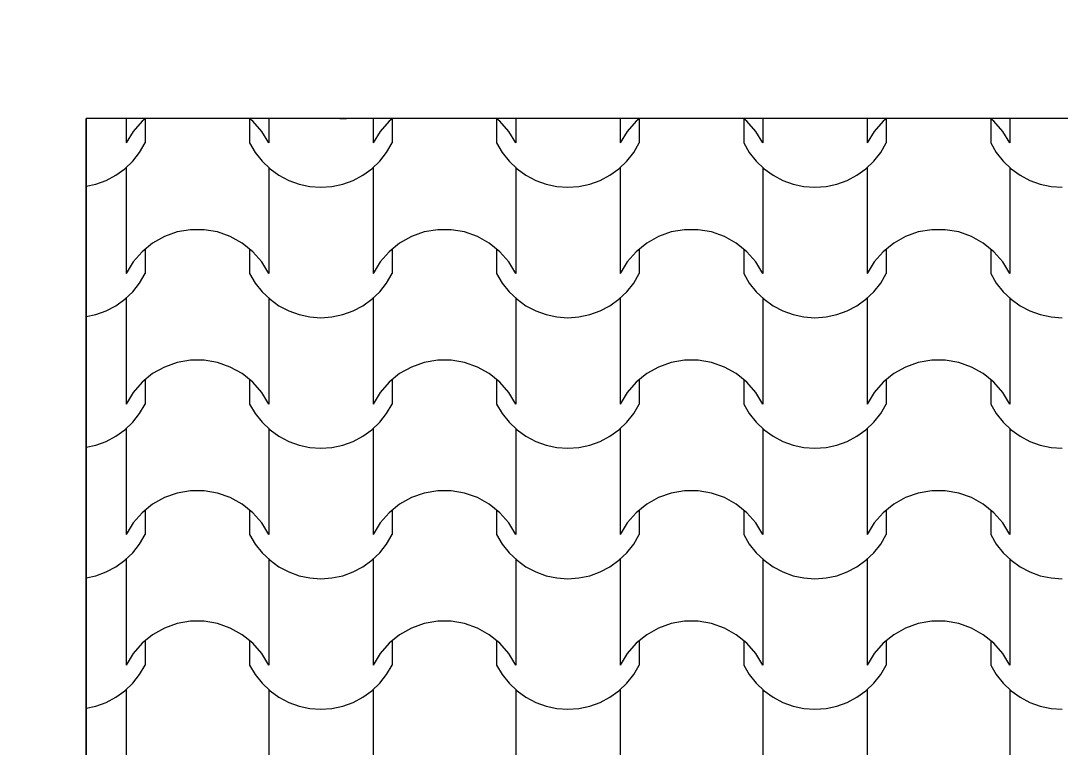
# Model space of a CAD drawing. Header units: millimetres. Extents: x 318905 to 439572, y -5133 to 105868.
# Drawn here: x 353974 to 355171, y 6910 to 7747 of the extents above; entities that cross this region are included whole.
import ezdxf

# ---------------------------------------------------------------- set-up
doc = ezdxf.new("R2010")
doc.units = ezdxf.units.MM
doc.header["$MEASUREMENT"] = 0
doc.linetypes.add('AStair_dashed', pattern=[1800, 800, -1000])
for name, color, linetype, lineweight in [('0_Stylo_No__98', 154, 'Continuous', 0), ('2D -  Dessin général_Stylo_No__1', 7, 'Continuous', 5), ('OMBRES_Stylo_No__1', 7, 'Continuous', 5)]:
    doc.layers.add(name, color=color, linetype=linetype, lineweight=lineweight)
doc.layers.add('2D -  Dessin général_Stylo_No__81', color=7, linetype='Continuous', lineweight=13, true_color=0x6a6a6a)
doc.layers.add('OMBRES_Stylo_No__82', color=7, linetype='Continuous', lineweight=13, true_color=0xaaaaaa)
doc.styles.add('STYLE_GENERE_3', font='')
doc.styles.get('STYLE_GENERE_3').set_extended_font_data('Arial')
doc.dimstyles.new('STYLE_GENERE__1', dxfattribs={"dimtxt": 200, "dimasz": 142.5, "dimexe": 0.18, "dimexo": 500, "dimgap": 0.09, "dimtad": 0, "dimtih": 1, "dimtoh": 1, "dimlfac": 0.001, "dimzin": 0, "dimdsep": 46, "dimtxsty": 'STYLE_GENERE_3', "dimblk": 'ARROWHEAD_6', "dimblk1": 'ARROWHEAD_6', "dimblk2": 'ARROWHEAD_6', "dimcen": 0.09, "dimclrd": 154, "dimclre": 154, "dimclrt": 154, "dimazin": 0, "dimtfac": 1, "dimtdec": 4, "dimtmove": 0, "dimatfit": 3, "dimfxl": 0, "dimtolj": 1, "dimtzin": 0, "dimarcsym": 0})

# ---------------------------------------------------------------- blocks, each defined once
blk = doc.blocks.new('*X105')
at = {"layer": 'OMBRES_Stylo_No__82', "linetype": 'Continuous'}
for p, q in [((354095.5, 7634.5), (354095.5, 7606.2)), ((354113.9, 7631.3), (354103.6, 7619.5)), ((354117.9, 7634.5), (354113.9, 7631.3)), ((354117.5, 7634.2), (354117.5, 7606.2)), ((354241.3, 7631.3), (354237.3, 7634.5)), ((354237.7, 7634.2), (354237.7, 7606.2)), ((354251.6, 7619.5), (354241.3, 7631.3)), ((354259.7, 7634.5), (354259.7, 7606.2)), ((354380, 7634.5), (354380, 7606.2)), ((354398.4, 7631.3), (354388.1, 7619.5)), ((354402.3, 7634.5), (354398.4, 7631.3)), ((354402, 7634.2), (354402, 7606.2)), ((354525.8, 7631.3), (354521.8, 7634.5)), ((354522.2, 7634.2), (354522.2, 7606.2)), ((354536.1, 7619.5), (354525.8, 7631.3)), ((354544.2, 7634.5), (354544.2, 7606.2)), ((354664.4, 7634.5), (354664.4, 7606.2)), ((354682.9, 7631.3), (354672.6, 7619.5)), ((354686.8, 7634.5), (354682.9, 7631.3)), ((354686.4, 7634.2), (354686.4, 7606.2)), ((354810.3, 7631.3), (354806.3, 7634.5)), ((354806.7, 7634.2), (354806.7, 7606.2)), ((354820.5, 7619.5), (354810.3, 7631.3)), ((354828.7, 7634.5), (354828.7, 7606.2)), ((354948.9, 7634.5), (354948.9, 7606.2)), ((354967.3, 7631.3), (354957.1, 7619.5)), ((354971.3, 7634.5), (354967.3, 7631.3)), ((354970.9, 7634.2), (354970.9, 7606.2)), ((355094.7, 7631.3), (355090.8, 7634.5)), ((355091.2, 7634.2), (355091.2, 7606.2)), ((355105, 7619.5), (355094.7, 7631.3)), ((355113.2, 7634.5), (355113.2, 7606.2)), ((354103.6, 7619.5), (354095.5, 7606.2)), ((354259.7, 7606.2), (354251.6, 7619.5)), ((354388.1, 7619.5), (354380, 7606.2)), ((354544.2, 7606.2), (354536.1, 7619.5)), ((354672.6, 7619.5), (354664.4, 7606.2)), ((354828.7, 7606.2), (354820.5, 7619.5)), ((354957.1, 7619.5), (354948.9, 7606.2)), ((355113.2, 7606.2), (355105, 7619.5)), ((354111, 7595.2), (354117.5, 7606.2)), ((354237.7, 7606.2), (354244.2, 7595.2)), ((354395.5, 7595.2), (354402, 7606.2)), ((354522.2, 7606.2), (354528.6, 7595.2)), ((354680, 7595.2), (354686.4, 7606.2)), ((354806.7, 7606.2), (354813.1, 7595.2)), ((354964.5, 7595.2), (354970.9, 7606.2)), ((355091.2, 7606.2), (355097.6, 7595.2)), ((354103.2, 7585.3), (354111, 7595.2)), ((354244.2, 7595.2), (354252, 7585.3)), ((354387.6, 7585.3), (354395.5, 7595.2)), ((354528.6, 7595.2), (354536.5, 7585.3)), ((354672.1, 7585.3), (354680, 7595.2)), ((354813.1, 7595.2), (354821, 7585.3)), ((354956.6, 7585.3), (354964.5, 7595.2)), ((355097.6, 7595.2), (355105.5, 7585.3)), ((354094, 7576.5), (354103.2, 7585.3)), ((354095.5, 7577.8), (354095.5, 7516.8)), ((354252, 7585.3), (354261.2, 7576.5)), ((354259.7, 7577.8), (354259.7, 7516.8)), ((354378.4, 7576.5), (354387.6, 7585.3)), ((354380, 7577.8), (354380, 7516.8)), ((354536.5, 7585.3), (354545.7, 7576.5)), ((354544.2, 7577.8), (354544.2, 7516.8)), ((354662.9, 7576.5), (354672.1, 7585.3)), ((354664.4, 7577.8), (354664.4, 7516.8)), ((354821, 7585.3), (354830.2, 7576.5)), ((354828.7, 7577.8), (354828.7, 7516.8)), ((354947.4, 7576.5), (354956.6, 7585.3)), ((354948.9, 7577.8), (354948.9, 7516.8)), ((355105.5, 7585.3), (355114.7, 7576.5)), ((355113.2, 7577.8), (355113.2, 7516.8)), ((354072.4, 7563.1), (354083.7, 7569.1)), ((354083.7, 7569.1), (354094, 7576.5)), ((354261.2, 7576.5), (354271.5, 7569.1)), ((354271.5, 7569.1), (354282.8, 7563.1)), ((354356.9, 7563.1), (354368.1, 7569.1)), ((354368.1, 7569.1), (354378.4, 7576.5)), ((354545.7, 7576.5), (354556, 7569.1)), ((354556, 7569.1), (354567.3, 7563.1)), ((354641.4, 7563.1), (354652.6, 7569.1)), ((354652.6, 7569.1), (354662.9, 7576.5)), ((354830.2, 7576.5), (354840.5, 7569.1)), ((354840.5, 7569.1), (354851.7, 7563.1)), ((354925.9, 7563.1), (354937.1, 7569.1)), ((354937.1, 7569.1), (354947.4, 7576.5)), ((355114.7, 7576.5), (355125, 7569.1)), ((355125, 7569.1), (355136.2, 7563.1)), ((354049.4, 7556.5), (354060.5, 7558.8)), ((354060.5, 7558.8), (354072.4, 7563.1)), ((354282.8, 7563.1), (354294.7, 7558.8)), ((354294.7, 7558.8), (354307.2, 7556.2)), ((354307.2, 7556.2), (354319.8, 7555.3)), ((354319.8, 7555.3), (354332.5, 7556.2)), ((354332.5, 7556.2), (354344.9, 7558.8)), ((354344.9, 7558.8), (354356.9, 7563.1)), ((354567.3, 7563.1), (354579.2, 7558.8)), ((354579.2, 7558.8), (354591.6, 7556.2)), ((354591.6, 7556.2), (354604.3, 7555.3)), ((354604.3, 7555.3), (354617, 7556.2)), ((354617, 7556.2), (354629.4, 7558.8)), ((354629.4, 7558.8), (354641.4, 7563.1)), ((354851.7, 7563.1), (354863.7, 7558.8)), ((354863.7, 7558.8), (354876.1, 7556.2)), ((354876.1, 7556.2), (354888.8, 7555.3)), ((354888.8, 7555.3), (354901.5, 7556.2)), ((354901.5, 7556.2), (354913.9, 7558.8)), ((354913.9, 7558.8), (354925.9, 7563.1)), ((355136.2, 7563.1), (355148.2, 7558.8)), ((355148.2, 7558.8), (355160.6, 7556.2)), ((355160.6, 7556.2), (355173.3, 7555.3)), ((354095.5, 7516.8), (354095.5, 7455.8)), ((354169.8, 7506.3), (354154.4, 7503.7)), ((354177.6, 7506.3), (354169.8, 7506.3)), ((354185.4, 7506.3), (354177.6, 7506.3)), ((354200.8, 7503.7), (354185.4, 7506.3)), ((354259.7, 7516.8), (354259.7, 7455.8)), ((354380, 7516.8), (354380, 7455.8)), ((354454.3, 7506.3), (354438.9, 7503.7)), ((354462.1, 7506.3), (354454.3, 7506.3)), ((354469.9, 7506.3), (354462.1, 7506.3)), ((354485.3, 7503.7), (354469.9, 7506.3)), ((354544.2, 7516.8), (354544.2, 7455.8)), ((354664.4, 7516.8), (354664.4, 7455.8)), ((354738.7, 7506.3), (354723.3, 7503.7)), ((354746.6, 7506.3), (354738.7, 7506.3)), ((354754.4, 7506.3), (354746.6, 7506.3)), ((354769.8, 7503.7), (354754.4, 7506.3)), ((354828.7, 7516.8), (354828.7, 7455.8)), ((354948.9, 7516.8), (354948.9, 7455.8)), ((355023.2, 7506.3), (355007.8, 7503.7)), ((355031, 7506.3), (355023.2, 7506.3)), ((355038.9, 7506.3), (355031, 7506.3)), ((355054.3, 7503.7), (355038.9, 7506.3)), ((355113.2, 7516.8), (355113.2, 7455.8)), ((354139.7, 7498.5), (354126, 7490.8)), ((354154.4, 7503.7), (354139.7, 7498.5)), ((354215.5, 7498.5), (354200.8, 7503.7)), ((354229.2, 7490.8), (354215.5, 7498.5)), ((354424.1, 7498.5), (354410.5, 7490.8)), ((354438.9, 7503.7), (354424.1, 7498.5)), ((354500, 7498.5), (354485.3, 7503.7)), ((354513.7, 7490.8), (354500, 7498.5)), ((354708.6, 7498.5), (354695, 7490.8)), ((354723.3, 7503.7), (354708.6, 7498.5)), ((354784.5, 7498.5), (354769.8, 7503.7)), ((354798.1, 7490.8), (354784.5, 7498.5)), ((354993.1, 7498.5), (354979.5, 7490.8)), ((355007.8, 7503.7), (354993.1, 7498.5)), ((355069, 7498.5), (355054.3, 7503.7)), ((355082.6, 7490.8), (355069, 7498.5)), ((354126, 7490.8), (354113.9, 7481)), ((354117.5, 7483.9), (354117.5, 7455.8)), ((354241.3, 7481), (354229.2, 7490.8)), ((354237.7, 7483.9), (354237.7, 7455.8)), ((354410.5, 7490.8), (354398.4, 7481)), ((354402, 7483.9), (354402, 7455.8)), ((354525.8, 7481), (354513.7, 7490.8)), ((354522.2, 7483.9), (354522.2, 7455.8)), ((354695, 7490.8), (354682.9, 7481)), ((354686.4, 7483.9), (354686.4, 7455.8)), ((354810.3, 7481), (354798.1, 7490.8)), ((354806.7, 7483.9), (354806.7, 7455.8)), ((354979.5, 7490.8), (354967.3, 7481)), ((354970.9, 7483.9), (354970.9, 7455.8)), ((355094.7, 7481), (355082.6, 7490.8)), ((355091.2, 7483.9), (355091.2, 7455.8)), ((354113.9, 7481), (354103.6, 7469.2)), ((354251.6, 7469.2), (354241.3, 7481)), ((354398.4, 7481), (354388.1, 7469.2)), ((354536.1, 7469.2), (354525.8, 7481)), ((354682.9, 7481), (354672.6, 7469.2)), ((354820.5, 7469.2), (354810.3, 7481)), ((354967.3, 7481), (354957.1, 7469.2)), ((355105, 7469.2), (355094.7, 7481)), ((354103.6, 7469.2), (354095.5, 7455.8)), ((354259.7, 7455.8), (354251.6, 7469.2)), ((354388.1, 7469.2), (354380, 7455.8)), ((354544.2, 7455.8), (354536.1, 7469.2)), ((354672.6, 7469.2), (354664.4, 7455.8)), ((354828.7, 7455.8), (354820.5, 7469.2)), ((354957.1, 7469.2), (354948.9, 7455.8)), ((355113.2, 7455.8), (355105, 7469.2)), ((354111, 7444.9), (354117.5, 7455.8)), ((354237.7, 7455.8), (354244.2, 7444.9)), ((354395.5, 7444.9), (354402, 7455.8)), ((354522.2, 7455.8), (354528.6, 7444.9)), ((354680, 7444.9), (354686.4, 7455.8)), ((354806.7, 7455.8), (354813.1, 7444.9)), ((354964.5, 7444.9), (354970.9, 7455.8)), ((355091.2, 7455.8), (355097.6, 7444.9)), ((354094, 7426.2), (354103.2, 7434.9)), ((354103.2, 7434.9), (354111, 7444.9)), ((354244.2, 7444.9), (354252, 7434.9)), ((354252, 7434.9), (354261.2, 7426.2)), ((354378.4, 7426.2), (354387.6, 7434.9)), ((354387.6, 7434.9), (354395.5, 7444.9)), ((354528.6, 7444.9), (354536.5, 7434.9)), ((354536.5, 7434.9), (354545.7, 7426.2)), ((354662.9, 7426.2), (354672.1, 7434.9)), ((354672.1, 7434.9), (354680, 7444.9)), ((354813.1, 7444.9), (354821, 7434.9)), ((354821, 7434.9), (354830.2, 7426.2)), ((354947.4, 7426.2), (354956.6, 7434.9)), ((354956.6, 7434.9), (354964.5, 7444.9)), ((355097.6, 7444.9), (355105.5, 7434.9)), ((355105.5, 7434.9), (355114.7, 7426.2)), ((354083.7, 7418.7), (354094, 7426.2)), ((354095.5, 7427.4), (354095.5, 7366.5)), ((354259.7, 7427.4), (354259.7, 7366.5)), ((354261.2, 7426.2), (354271.5, 7418.7)), ((354368.1, 7418.7), (354378.4, 7426.2)), ((354380, 7427.4), (354380, 7366.5)), ((354544.2, 7427.4), (354544.2, 7366.5)), ((354545.7, 7426.2), (354556, 7418.7)), ((354652.6, 7418.7), (354662.9, 7426.2)), ((354664.4, 7427.4), (354664.4, 7366.5)), ((354828.7, 7427.4), (354828.7, 7366.5)), ((354830.2, 7426.2), (354840.5, 7418.7)), ((354937.1, 7418.7), (354947.4, 7426.2)), ((354948.9, 7427.4), (354948.9, 7366.5)), ((355113.2, 7427.4), (355113.2, 7366.5)), ((355114.7, 7426.2), (355125, 7418.7)), ((354060.5, 7408.5), (354072.4, 7412.8)), ((354072.4, 7412.8), (354083.7, 7418.7)), ((354271.5, 7418.7), (354282.8, 7412.8)), ((354282.8, 7412.8), (354294.7, 7408.5)), ((354344.9, 7408.5), (354356.9, 7412.8)), ((354356.9, 7412.8), (354368.1, 7418.7)), ((354556, 7418.7), (354567.3, 7412.8)), ((354567.3, 7412.8), (354579.2, 7408.5)), ((354629.4, 7408.5), (354641.4, 7412.8)), ((354641.4, 7412.8), (354652.6, 7418.7)), ((354840.5, 7418.7), (354851.7, 7412.8)), ((354851.7, 7412.8), (354863.7, 7408.5)), ((354913.9, 7408.5), (354925.9, 7412.8)), ((354925.9, 7412.8), (354937.1, 7418.7)), ((355125, 7418.7), (355136.2, 7412.8)), ((355136.2, 7412.8), (355148.2, 7408.5)), ((354049.4, 7406.2), (354060.5, 7408.5)), ((354294.7, 7408.5), (354307.2, 7405.9)), ((354307.2, 7405.9), (354319.8, 7405)), ((354319.8, 7405), (354332.5, 7405.9)), ((354332.5, 7405.9), (354344.9, 7408.5)), ((354579.2, 7408.5), (354591.6, 7405.9)), ((354591.6, 7405.9), (354604.3, 7405)), ((354604.3, 7405), (354617, 7405.9)), ((354617, 7405.9), (354629.4, 7408.5)), ((354863.7, 7408.5), (354876.1, 7405.9)), ((354876.1, 7405.9), (354888.8, 7405)), ((354888.8, 7405), (354901.5, 7405.9)), ((354901.5, 7405.9), (354913.9, 7408.5)), ((355148.2, 7408.5), (355160.6, 7405.9)), ((355160.6, 7405.9), (355173.3, 7405)), ((354095.5, 7366.5), (354095.5, 7305.5)), ((354259.7, 7366.5), (354259.7, 7305.5)), ((354380, 7366.5), (354380, 7305.5)), ((354544.2, 7366.5), (354544.2, 7305.5)), ((354664.4, 7366.5), (354664.4, 7305.5)), ((354828.7, 7366.5), (354828.7, 7305.5)), ((354948.9, 7366.5), (354948.9, 7305.5)), ((355113.2, 7366.5), (355113.2, 7305.5)), ((354154.4, 7353.4), (354139.7, 7348.1)), ((354169.8, 7356), (354154.4, 7353.4)), ((354177.6, 7356), (354169.8, 7356)), ((354185.4, 7356), (354177.6, 7356)), ((354200.8, 7353.4), (354185.4, 7356)), ((354215.5, 7348.1), (354200.8, 7353.4)), ((354438.9, 7353.4), (354424.1, 7348.1)), ((354454.3, 7356), (354438.9, 7353.4)), ((354462.1, 7356), (354454.3, 7356)), ((354469.9, 7356), (354462.1, 7356)), ((354485.3, 7353.4), (354469.9, 7356)), ((354500, 7348.1), (354485.3, 7353.4)), ((354723.3, 7353.4), (354708.6, 7348.1)), ((354738.7, 7356), (354723.3, 7353.4)), ((354746.6, 7356), (354738.7, 7356)), ((354754.4, 7356), (354746.6, 7356)), ((354769.8, 7353.4), (354754.4, 7356)), ((354784.5, 7348.1), (354769.8, 7353.4)), ((355007.8, 7353.4), (354993.1, 7348.1)), ((355023.2, 7356), (355007.8, 7353.4)), ((355031, 7356), (355023.2, 7356)), ((355038.9, 7356), (355031, 7356)), ((355054.3, 7353.4), (355038.9, 7356)), ((355069, 7348.1), (355054.3, 7353.4)), ((354126, 7340.5), (354113.9, 7330.6)), ((354139.7, 7348.1), (354126, 7340.5)), ((354229.2, 7340.5), (354215.5, 7348.1)), ((354241.3, 7330.6), (354229.2, 7340.5)), ((354410.5, 7340.5), (354398.4, 7330.6)), ((354424.1, 7348.1), (354410.5, 7340.5)), ((354513.7, 7340.5), (354500, 7348.1)), ((354525.8, 7330.6), (354513.7, 7340.5)), ((354695, 7340.5), (354682.9, 7330.6)), ((354708.6, 7348.1), (354695, 7340.5)), ((354798.1, 7340.5), (354784.5, 7348.1)), ((354810.3, 7330.6), (354798.1, 7340.5)), ((354979.5, 7340.5), (354967.3, 7330.6)), ((354993.1, 7348.1), (354979.5, 7340.5)), ((355082.6, 7340.5), (355069, 7348.1)), ((355094.7, 7330.6), (355082.6, 7340.5)), ((354113.9, 7330.6), (354103.6, 7318.8)), ((354117.5, 7333.5), (354117.5, 7305.5)), ((354237.7, 7333.5), (354237.7, 7305.5)), ((354251.6, 7318.8), (354241.3, 7330.6)), ((354398.4, 7330.6), (354388.1, 7318.8)), ((354402, 7333.5), (354402, 7305.5)), ((354522.2, 7333.5), (354522.2, 7305.5)), ((354536.1, 7318.8), (354525.8, 7330.6)), ((354682.9, 7330.6), (354672.6, 7318.8)), ((354686.4, 7333.5), (354686.4, 7305.5)), ((354806.7, 7333.5), (354806.7, 7305.5)), ((354820.5, 7318.8), (354810.3, 7330.6)), ((354967.3, 7330.6), (354957.1, 7318.8)), ((354970.9, 7333.5), (354970.9, 7305.5)), ((355091.2, 7333.5), (355091.2, 7305.5)), ((355105, 7318.8), (355094.7, 7330.6)), ((354103.6, 7318.8), (354095.5, 7305.5)), ((354259.7, 7305.5), (354251.6, 7318.8)), ((354388.1, 7318.8), (354380, 7305.5)), ((354544.2, 7305.5), (354536.1, 7318.8)), ((354672.6, 7318.8), (354664.4, 7305.5)), ((354828.7, 7305.5), (354820.5, 7318.8)), ((354957.1, 7318.8), (354948.9, 7305.5)), ((355113.2, 7305.5), (355105, 7318.8)), ((354111, 7294.5), (354117.5, 7305.5)), ((354237.7, 7305.5), (354244.2, 7294.5)), ((354395.5, 7294.5), (354402, 7305.5)), ((354522.2, 7305.5), (354528.6, 7294.5)), ((354680, 7294.5), (354686.4, 7305.5)), ((354806.7, 7305.5), (354813.1, 7294.5)), ((354964.5, 7294.5), (354970.9, 7305.5)), ((355091.2, 7305.5), (355097.6, 7294.5)), ((354103.2, 7284.6), (354111, 7294.5)), ((354244.2, 7294.5), (354252, 7284.6)), ((354387.6, 7284.6), (354395.5, 7294.5)), ((354528.6, 7294.5), (354536.5, 7284.6)), ((354672.1, 7284.6), (354680, 7294.5)), ((354813.1, 7294.5), (354821, 7284.6)), ((354956.6, 7284.6), (354964.5, 7294.5)), ((355097.6, 7294.5), (355105.5, 7284.6)), ((354094, 7275.8), (354103.2, 7284.6)), ((354252, 7284.6), (354261.2, 7275.8)), ((354378.4, 7275.8), (354387.6, 7284.6)), ((354536.5, 7284.6), (354545.7, 7275.8)), ((354662.9, 7275.8), (354672.1, 7284.6)), ((354821, 7284.6), (354830.2, 7275.8)), ((354947.4, 7275.8), (354956.6, 7284.6)), ((355105.5, 7284.6), (355114.7, 7275.8)), ((354072.4, 7262.5), (354083.7, 7268.4)), ((354083.7, 7268.4), (354094, 7275.8)), ((354095.5, 7277.1), (354095.5, 7216.1)), ((354259.7, 7277.1), (354259.7, 7216.1)), ((354261.2, 7275.8), (354271.5, 7268.4)), ((354271.5, 7268.4), (354282.8, 7262.5)), ((354356.9, 7262.5), (354368.1, 7268.4)), ((354368.1, 7268.4), (354378.4, 7275.8)), ((354380, 7277.1), (354380, 7216.1)), ((354544.2, 7277.1), (354544.2, 7216.1)), ((354545.7, 7275.8), (354556, 7268.4)), ((354556, 7268.4), (354567.3, 7262.5)), ((354641.4, 7262.5), (354652.6, 7268.4)), ((354652.6, 7268.4), (354662.9, 7275.8)), ((354664.4, 7277.1), (354664.4, 7216.1)), ((354828.7, 7277.1), (354828.7, 7216.1)), ((354830.2, 7275.8), (354840.5, 7268.4)), ((354840.5, 7268.4), (354851.7, 7262.5)), ((354925.9, 7262.5), (354937.1, 7268.4)), ((354937.1, 7268.4), (354947.4, 7275.8)), ((354948.9, 7277.1), (354948.9, 7216.1)), ((355113.2, 7277.1), (355113.2, 7216.1)), ((355114.7, 7275.8), (355125, 7268.4)), ((355125, 7268.4), (355136.2, 7262.5)), ((354049.4, 7255.8), (354060.5, 7258.2)), ((354060.5, 7258.2), (354072.4, 7262.5)), ((354282.8, 7262.5), (354294.7, 7258.2)), ((354294.7, 7258.2), (354307.2, 7255.5)), ((354307.2, 7255.5), (354319.8, 7254.7)), ((354319.8, 7254.7), (354332.5, 7255.5)), ((354332.5, 7255.5), (354344.9, 7258.2)), ((354344.9, 7258.2), (354356.9, 7262.5)), ((354567.3, 7262.5), (354579.2, 7258.2)), ((354579.2, 7258.2), (354591.6, 7255.5)), ((354591.6, 7255.5), (354604.3, 7254.7)), ((354604.3, 7254.7), (354617, 7255.5)), ((354617, 7255.5), (354629.4, 7258.2)), ((354629.4, 7258.2), (354641.4, 7262.5)), ((354851.7, 7262.5), (354863.7, 7258.2)), ((354863.7, 7258.2), (354876.1, 7255.5)), ((354876.1, 7255.5), (354888.8, 7254.7)), ((354888.8, 7254.7), (354901.5, 7255.5)), ((354901.5, 7255.5), (354913.9, 7258.2)), ((354913.9, 7258.2), (354925.9, 7262.5)), ((355136.2, 7262.5), (355148.2, 7258.2)), ((355148.2, 7258.2), (355160.6, 7255.5)), ((355160.6, 7255.5), (355173.3, 7254.7)), ((354095.5, 7216.1), (354095.5, 7155.2)), ((354259.7, 7216.1), (354259.7, 7155.2)), ((354380, 7216.1), (354380, 7155.2)), ((354544.2, 7216.1), (354544.2, 7155.2)), ((354664.4, 7216.1), (354664.4, 7155.2)), ((354828.7, 7216.1), (354828.7, 7155.2)), ((354948.9, 7216.1), (354948.9, 7155.2)), ((355113.2, 7216.1), (355113.2, 7155.2)), ((354139.7, 7197.8), (354126, 7190.1)), ((354154.4, 7203), (354139.7, 7197.8)), ((354169.8, 7205.7), (354154.4, 7203)), ((354177.6, 7205.7), (354169.8, 7205.7)), ((354185.4, 7205.7), (354177.6, 7205.7)), ((354200.8, 7203), (354185.4, 7205.7)), ((354215.5, 7197.8), (354200.8, 7203)), ((354229.2, 7190.1), (354215.5, 7197.8)), ((354424.1, 7197.8), (354410.5, 7190.1)), ((354438.9, 7203), (354424.1, 7197.8)), ((354454.3, 7205.7), (354438.9, 7203)), ((354462.1, 7205.7), (354454.3, 7205.7)), ((354469.9, 7205.7), (354462.1, 7205.7)), ((354485.3, 7203), (354469.9, 7205.7)), ((354500, 7197.8), (354485.3, 7203)), ((354513.7, 7190.1), (354500, 7197.8)), ((354708.6, 7197.8), (354695, 7190.1)), ((354723.3, 7203), (354708.6, 7197.8)), ((354738.7, 7205.7), (354723.3, 7203)), ((354746.6, 7205.7), (354738.7, 7205.7)), ((354754.4, 7205.7), (354746.6, 7205.7)), ((354769.8, 7203), (354754.4, 7205.7)), ((354784.5, 7197.8), (354769.8, 7203)), ((354798.1, 7190.1), (354784.5, 7197.8)), ((354993.1, 7197.8), (354979.5, 7190.1)), ((355007.8, 7203), (354993.1, 7197.8)), ((355023.2, 7205.7), (355007.8, 7203)), ((355031, 7205.7), (355023.2, 7205.7)), ((355038.9, 7205.7), (355031, 7205.7)), ((355054.3, 7203), (355038.9, 7205.7)), ((355069, 7197.8), (355054.3, 7203)), ((355082.6, 7190.1), (355069, 7197.8)), ((354126, 7190.1), (354113.9, 7180.3)), ((354117.5, 7183.2), (354117.5, 7155.2)), ((354241.3, 7180.3), (354229.2, 7190.1)), ((354237.7, 7183.2), (354237.7, 7155.2)), ((354410.5, 7190.1), (354398.4, 7180.3)), ((354402, 7183.2), (354402, 7155.2)), ((354525.8, 7180.3), (354513.7, 7190.1)), ((354522.2, 7183.2), (354522.2, 7155.2)), ((354695, 7190.1), (354682.9, 7180.3)), ((354686.4, 7183.2), (354686.4, 7155.2)), ((354810.3, 7180.3), (354798.1, 7190.1)), ((354806.7, 7183.2), (354806.7, 7155.2)), ((354979.5, 7190.1), (354967.3, 7180.3)), ((354970.9, 7183.2), (354970.9, 7155.2)), ((355094.7, 7180.3), (355082.6, 7190.1)), ((355091.2, 7183.2), (355091.2, 7155.2)), ((354113.9, 7180.3), (354103.6, 7168.5)), ((354251.6, 7168.5), (354241.3, 7180.3)), ((354398.4, 7180.3), (354388.1, 7168.5)), ((354536.1, 7168.5), (354525.8, 7180.3)), ((354682.9, 7180.3), (354672.6, 7168.5)), ((354820.5, 7168.5), (354810.3, 7180.3)), ((354967.3, 7180.3), (354957.1, 7168.5)), ((355105, 7168.5), (355094.7, 7180.3)), ((354103.6, 7168.5), (354095.5, 7155.2)), ((354259.7, 7155.2), (354251.6, 7168.5)), ((354388.1, 7168.5), (354380, 7155.2)), ((354544.2, 7155.2), (354536.1, 7168.5)), ((354672.6, 7168.5), (354664.4, 7155.2)), ((354828.7, 7155.2), (354820.5, 7168.5)), ((354957.1, 7168.5), (354948.9, 7155.2)), ((355113.2, 7155.2), (355105, 7168.5)), ((354111, 7144.2), (354117.5, 7155.2)), ((354237.7, 7155.2), (354244.2, 7144.2)), ((354395.5, 7144.2), (354402, 7155.2)), ((354522.2, 7155.2), (354528.6, 7144.2)), ((354680, 7144.2), (354686.4, 7155.2)), ((354806.7, 7155.2), (354813.1, 7144.2)), ((354964.5, 7144.2), (354970.9, 7155.2)), ((355091.2, 7155.2), (355097.6, 7144.2)), ((354094, 7125.5), (354103.2, 7134.3)), ((354103.2, 7134.3), (354111, 7144.2)), ((354244.2, 7144.2), (354252, 7134.3)), ((354252, 7134.3), (354261.2, 7125.5)), ((354378.4, 7125.5), (354387.6, 7134.3)), ((354387.6, 7134.3), (354395.5, 7144.2)), ((354528.6, 7144.2), (354536.5, 7134.3)), ((354536.5, 7134.3), (354545.7, 7125.5)), ((354662.9, 7125.5), (354672.1, 7134.3)), ((354672.1, 7134.3), (354680, 7144.2)), ((354813.1, 7144.2), (354821, 7134.3)), ((354821, 7134.3), (354830.2, 7125.5)), ((354947.4, 7125.5), (354956.6, 7134.3)), ((354956.6, 7134.3), (354964.5, 7144.2)), ((355097.6, 7144.2), (355105.5, 7134.3)), ((355105.5, 7134.3), (355114.7, 7125.5)), ((354083.7, 7118.1), (354094, 7125.5)), ((354095.5, 7126.8), (354095.5, 7065.8)), ((354259.7, 7126.8), (354259.7, 7065.8)), ((354261.2, 7125.5), (354271.5, 7118.1)), ((354368.1, 7118.1), (354378.4, 7125.5)), ((354380, 7126.8), (354380, 7065.8)), ((354544.2, 7126.8), (354544.2, 7065.8)), ((354545.7, 7125.5), (354556, 7118.1)), ((354652.6, 7118.1), (354662.9, 7125.5)), ((354664.4, 7126.8), (354664.4, 7065.8)), ((354828.7, 7126.8), (354828.7, 7065.8)), ((354830.2, 7125.5), (354840.5, 7118.1)), ((354937.1, 7118.1), (354947.4, 7125.5)), ((354948.9, 7126.8), (354948.9, 7065.8)), ((355113.2, 7126.8), (355113.2, 7065.8)), ((355114.7, 7125.5), (355125, 7118.1)), ((354060.5, 7107.8), (354072.4, 7112.1)), ((354072.4, 7112.1), (354083.7, 7118.1)), ((354271.5, 7118.1), (354282.8, 7112.1)), ((354282.8, 7112.1), (354294.7, 7107.8)), ((354344.9, 7107.8), (354356.9, 7112.1)), ((354356.9, 7112.1), (354368.1, 7118.1)), ((354556, 7118.1), (354567.3, 7112.1)), ((354567.3, 7112.1), (354579.2, 7107.8)), ((354629.4, 7107.8), (354641.4, 7112.1)), ((354641.4, 7112.1), (354652.6, 7118.1)), ((354840.5, 7118.1), (354851.7, 7112.1)), ((354851.7, 7112.1), (354863.7, 7107.8)), ((354913.9, 7107.8), (354925.9, 7112.1)), ((354925.9, 7112.1), (354937.1, 7118.1)), ((355125, 7118.1), (355136.2, 7112.1)), ((355136.2, 7112.1), (355148.2, 7107.8)), ((354049.4, 7105.5), (354060.5, 7107.8)), ((354294.7, 7107.8), (354307.2, 7105.2)), ((354307.2, 7105.2), (354319.8, 7104.3)), ((354319.8, 7104.3), (354332.5, 7105.2)), ((354332.5, 7105.2), (354344.9, 7107.8)), ((354579.2, 7107.8), (354591.6, 7105.2)), ((354591.6, 7105.2), (354604.3, 7104.3)), ((354604.3, 7104.3), (354617, 7105.2)), ((354617, 7105.2), (354629.4, 7107.8)), ((354863.7, 7107.8), (354876.1, 7105.2)), ((354876.1, 7105.2), (354888.8, 7104.3)), ((354888.8, 7104.3), (354901.5, 7105.2)), ((354901.5, 7105.2), (354913.9, 7107.8)), ((355148.2, 7107.8), (355160.6, 7105.2)), ((355160.6, 7105.2), (355173.3, 7104.3)), ((354095.5, 7065.8), (354095.5, 7004.8)), ((354259.7, 7065.8), (354259.7, 7004.8)), ((354380, 7065.8), (354380, 7004.8)), ((354544.2, 7065.8), (354544.2, 7004.8)), ((354664.4, 7065.8), (354664.4, 7004.8)), ((354828.7, 7065.8), (354828.7, 7004.8)), ((354948.9, 7065.8), (354948.9, 7004.8)), ((355113.2, 7065.8), (355113.2, 7004.8)), ((354154.4, 7052.7), (354139.7, 7047.4)), ((354169.8, 7055.3), (354154.4, 7052.7)), ((354177.6, 7055.3), (354169.8, 7055.3)), ((354185.4, 7055.3), (354177.6, 7055.3)), ((354200.8, 7052.7), (354185.4, 7055.3)), ((354215.5, 7047.4), (354200.8, 7052.7)), ((354438.9, 7052.7), (354424.1, 7047.4)), ((354454.3, 7055.3), (354438.9, 7052.7)), ((354462.1, 7055.3), (354454.3, 7055.3)), ((354469.9, 7055.3), (354462.1, 7055.3)), ((354485.3, 7052.7), (354469.9, 7055.3)), ((354500, 7047.4), (354485.3, 7052.7)), ((354723.3, 7052.7), (354708.6, 7047.4)), ((354738.7, 7055.3), (354723.3, 7052.7)), ((354746.6, 7055.3), (354738.7, 7055.3)), ((354754.4, 7055.3), (354746.6, 7055.3)), ((354769.8, 7052.7), (354754.4, 7055.3)), ((354784.5, 7047.4), (354769.8, 7052.7)), ((355007.8, 7052.7), (354993.1, 7047.4)), ((355023.2, 7055.3), (355007.8, 7052.7)), ((355031, 7055.3), (355023.2, 7055.3)), ((355038.9, 7055.3), (355031, 7055.3)), ((355054.3, 7052.7), (355038.9, 7055.3)), ((355069, 7047.4), (355054.3, 7052.7)), ((354126, 7039.8), (354113.9, 7029.9)), ((354139.7, 7047.4), (354126, 7039.8)), ((354229.2, 7039.8), (354215.5, 7047.4)), ((354241.3, 7029.9), (354229.2, 7039.8)), ((354410.5, 7039.8), (354398.4, 7029.9)), ((354424.1, 7047.4), (354410.5, 7039.8)), ((354513.7, 7039.8), (354500, 7047.4)), ((354525.8, 7029.9), (354513.7, 7039.8)), ((354695, 7039.8), (354682.9, 7029.9)), ((354708.6, 7047.4), (354695, 7039.8)), ((354798.1, 7039.8), (354784.5, 7047.4)), ((354810.3, 7029.9), (354798.1, 7039.8)), ((354979.5, 7039.8), (354967.3, 7029.9)), ((354993.1, 7047.4), (354979.5, 7039.8)), ((355082.6, 7039.8), (355069, 7047.4)), ((355094.7, 7029.9), (355082.6, 7039.8)), ((354113.9, 7029.9), (354103.6, 7018.2)), ((354117.5, 7032.9), (354117.5, 7004.8)), ((354237.7, 7032.9), (354237.7, 7004.8)), ((354251.6, 7018.2), (354241.3, 7029.9)), ((354398.4, 7029.9), (354388.1, 7018.2)), ((354402, 7032.9), (354402, 7004.8)), ((354522.2, 7032.9), (354522.2, 7004.8)), ((354536.1, 7018.2), (354525.8, 7029.9)), ((354682.9, 7029.9), (354672.6, 7018.2)), ((354686.4, 7032.9), (354686.4, 7004.8)), ((354806.7, 7032.9), (354806.7, 7004.8)), ((354820.5, 7018.2), (354810.3, 7029.9)), ((354967.3, 7029.9), (354957.1, 7018.2)), ((354970.9, 7032.9), (354970.9, 7004.8)), ((355091.2, 7032.9), (355091.2, 7004.8)), ((355105, 7018.2), (355094.7, 7029.9)), ((354103.6, 7018.2), (354095.5, 7004.8)), ((354259.7, 7004.8), (354251.6, 7018.2)), ((354388.1, 7018.2), (354380, 7004.8)), ((354544.2, 7004.8), (354536.1, 7018.2)), ((354672.6, 7018.2), (354664.4, 7004.8)), ((354828.7, 7004.8), (354820.5, 7018.2)), ((354957.1, 7018.2), (354948.9, 7004.8)), ((355113.2, 7004.8), (355105, 7018.2)), ((354111, 6993.9), (354117.5, 7004.8)), ((354237.7, 7004.8), (354244.2, 6993.9)), ((354395.5, 6993.9), (354402, 7004.8)), ((354522.2, 7004.8), (354528.6, 6993.9)), ((354680, 6993.9), (354686.4, 7004.8)), ((354806.7, 7004.8), (354813.1, 6993.9)), ((354964.5, 6993.9), (354970.9, 7004.8)), ((355091.2, 7004.8), (355097.6, 6993.9)), ((354103.2, 6983.9), (354111, 6993.9)), ((354244.2, 6993.9), (354252, 6983.9)), ((354387.6, 6983.9), (354395.5, 6993.9)), ((354528.6, 6993.9), (354536.5, 6983.9)), ((354672.1, 6983.9), (354680, 6993.9)), ((354813.1, 6993.9), (354821, 6983.9)), ((354956.6, 6983.9), (354964.5, 6993.9)), ((355097.6, 6993.9), (355105.5, 6983.9)), ((354094, 6975.1), (354103.2, 6983.9)), ((354252, 6983.9), (354261.2, 6975.1)), ((354378.4, 6975.1), (354387.6, 6983.9)), ((354536.5, 6983.9), (354545.7, 6975.1)), ((354662.9, 6975.1), (354672.1, 6983.9)), ((354821, 6983.9), (354830.2, 6975.1)), ((354947.4, 6975.1), (354956.6, 6983.9)), ((355105.5, 6983.9), (355114.7, 6975.1)), ((354072.4, 6961.8), (354083.7, 6967.7)), ((354083.7, 6967.7), (354094, 6975.1)), ((354095.5, 6976.4), (354095.5, 6915.5)), ((354259.7, 6976.4), (354259.7, 6915.5)), ((354261.2, 6975.1), (354271.5, 6967.7)), ((354271.5, 6967.7), (354282.8, 6961.8)), ((354356.9, 6961.8), (354368.1, 6967.7)), ((354368.1, 6967.7), (354378.4, 6975.1)), ((354380, 6976.4), (354380, 6915.5)), ((354544.2, 6976.4), (354544.2, 6915.5)), ((354545.7, 6975.1), (354556, 6967.7)), ((354556, 6967.7), (354567.3, 6961.8)), ((354641.4, 6961.8), (354652.6, 6967.7)), ((354652.6, 6967.7), (354662.9, 6975.1)), ((354664.4, 6976.4), (354664.4, 6915.5)), ((354828.7, 6976.4), (354828.7, 6915.5)), ((354830.2, 6975.1), (354840.5, 6967.7)), ((354840.5, 6967.7), (354851.7, 6961.8)), ((354925.9, 6961.8), (354937.1, 6967.7)), ((354937.1, 6967.7), (354947.4, 6975.1)), ((354948.9, 6976.4), (354948.9, 6915.5)), ((355113.2, 6976.4), (355113.2, 6915.5)), ((355114.7, 6975.1), (355125, 6967.7)), ((355125, 6967.7), (355136.2, 6961.8)), ((354049.4, 6955.2), (354060.5, 6957.5)), ((354060.5, 6957.5), (354072.4, 6961.8)), ((354282.8, 6961.8), (354294.7, 6957.5)), ((354294.7, 6957.5), (354307.2, 6954.9)), ((354307.2, 6954.9), (354319.8, 6954)), ((354319.8, 6954), (354332.5, 6954.9)), ((354332.5, 6954.9), (354344.9, 6957.5)), ((354344.9, 6957.5), (354356.9, 6961.8)), ((354567.3, 6961.8), (354579.2, 6957.5)), ((354579.2, 6957.5), (354591.6, 6954.9)), ((354591.6, 6954.9), (354604.3, 6954)), ((354604.3, 6954), (354617, 6954.9)), ((354617, 6954.9), (354629.4, 6957.5)), ((354629.4, 6957.5), (354641.4, 6961.8)), ((354851.7, 6961.8), (354863.7, 6957.5)), ((354863.7, 6957.5), (354876.1, 6954.9)), ((354876.1, 6954.9), (354888.8, 6954)), ((354888.8, 6954), (354901.5, 6954.9)), ((354901.5, 6954.9), (354913.9, 6957.5)), ((354913.9, 6957.5), (354925.9, 6961.8)), ((355136.2, 6961.8), (355148.2, 6957.5)), ((355148.2, 6957.5), (355160.6, 6954.9)), ((355160.6, 6954.9), (355173.3, 6954)), ((354095.5, 6915.5), (354095.5, 6854.5)), ((354259.7, 6915.5), (354259.7, 6854.5)), ((354380, 6915.5), (354380, 6854.5)), ((354544.2, 6915.5), (354544.2, 6854.5)), ((354664.4, 6915.5), (354664.4, 6854.5)), ((354828.7, 6915.5), (354828.7, 6854.5)), ((354948.9, 6915.5), (354948.9, 6854.5)), ((355113.2, 6915.5), (355113.2, 6854.5))]:
    blk.add_line(p, q, dxfattribs=at)
blk = doc.blocks.new('Hachure_25', base_point=(0, 4000))
at = {"layer": 'OMBRES_Stylo_No__1', "linetype": 'Continuous'}
for p, q in [((354049.4, 7634.5), (354049.4, 5823)), ((361366.4, 7634.5), (354049.4, 7634.5))]:
    blk.add_line(p, q, dxfattribs=at)
at = {"layer": 'OMBRES_Stylo_No__82', "linetype": 'Continuous'}
blk.add_blockref('*X105', (0, 0), dxfattribs=at)
blk = doc.blocks.new('*D124')
at = {"layer": '0_Stylo_No__98', "linetype": 'Continuous'}
for p, q in [((352187.7, 7634.5), (352187.7, 7747)), ((352262.7, 7559.5), (352112.7, 7709.5)), ((352687.7, 7634.5), (352047.1, 7634.5)), ((352187.7, 3678.3), (352187.7, 7634.5)), ((352187.7, -552.4), (352187.7, 3403.7)), ((352112.7, -477.4), (352262.7, -627.4)), ((352328.3, -552.4), (351687.7, -552.4)), ((352187.7, -664.9), (352187.7, -552.4))]:
    blk.add_line(p, q, dxfattribs=at)
at = {"layer": '0_Stylo_No__98', "insert": (351920.8, 3441), "char_height": 200, "attachment_point": 7, "style": 'STYLE_GENERE_3'}
blk.add_mtext('\\A1;{\\pql;\\fArial|b0|i0|c0|p34;8,19}', dxfattribs=at)
blk = doc.blocks.new('ARROWHEAD_6')
at = {"color": 0, "linetype": 'Continuous', "lineweight": 0}
for p, q in [((-0.5, -0.5), (0.5, 0.5)), ((0, 0), (-1, 0))]:
    blk.add_line(p, q, dxfattribs=at)

msp = doc.modelspace()

# ---------------------------------------------------------------- linework, layer by layer
at = {"layer": '2D -  Dessin général_Stylo_No__1', "linetype": 'Continuous'}
for p in [(354049.368, 5523.012), (369844.465, 7634.463)]:
    msp.add_line(p, (354049.368, 7634.516), dxfattribs=at)
at = {"layer": '2D -  Dessin général_Stylo_No__81', "linetype": 'AStair_dashed'}
msp.add_line((352541.583, 7634.329), (354349.368, 7634.316), dxfattribs=at)

# ---------------------------------------------------------------- block references
at = {"layer": 'OMBRES_Stylo_No__82', "linetype": 'Continuous'}
msp.add_blockref('Hachure_25', (0, 4000), dxfattribs=at)

# ---------------------------------------------------------------- dimensions: what is measured, and where the dimension line sits
at = {"color": 154, "linetype": 'Continuous', "lineweight": 0}
dim = msp.add_linear_dim(base=(352187.679, 7634.463), p1=(352187.679, -552.434), p2=(369844.465, 7634.463), angle=90, dimstyle='STYLE_GENERE__1', dxfattribs=at)
dim.commit()
dim.dimension.update_dxf_attribs({"geometry": '*D124', "text_midpoint": (352215.877, 3541.014), "dimtype": 160})

doc.saveas('drawing.dxf')
